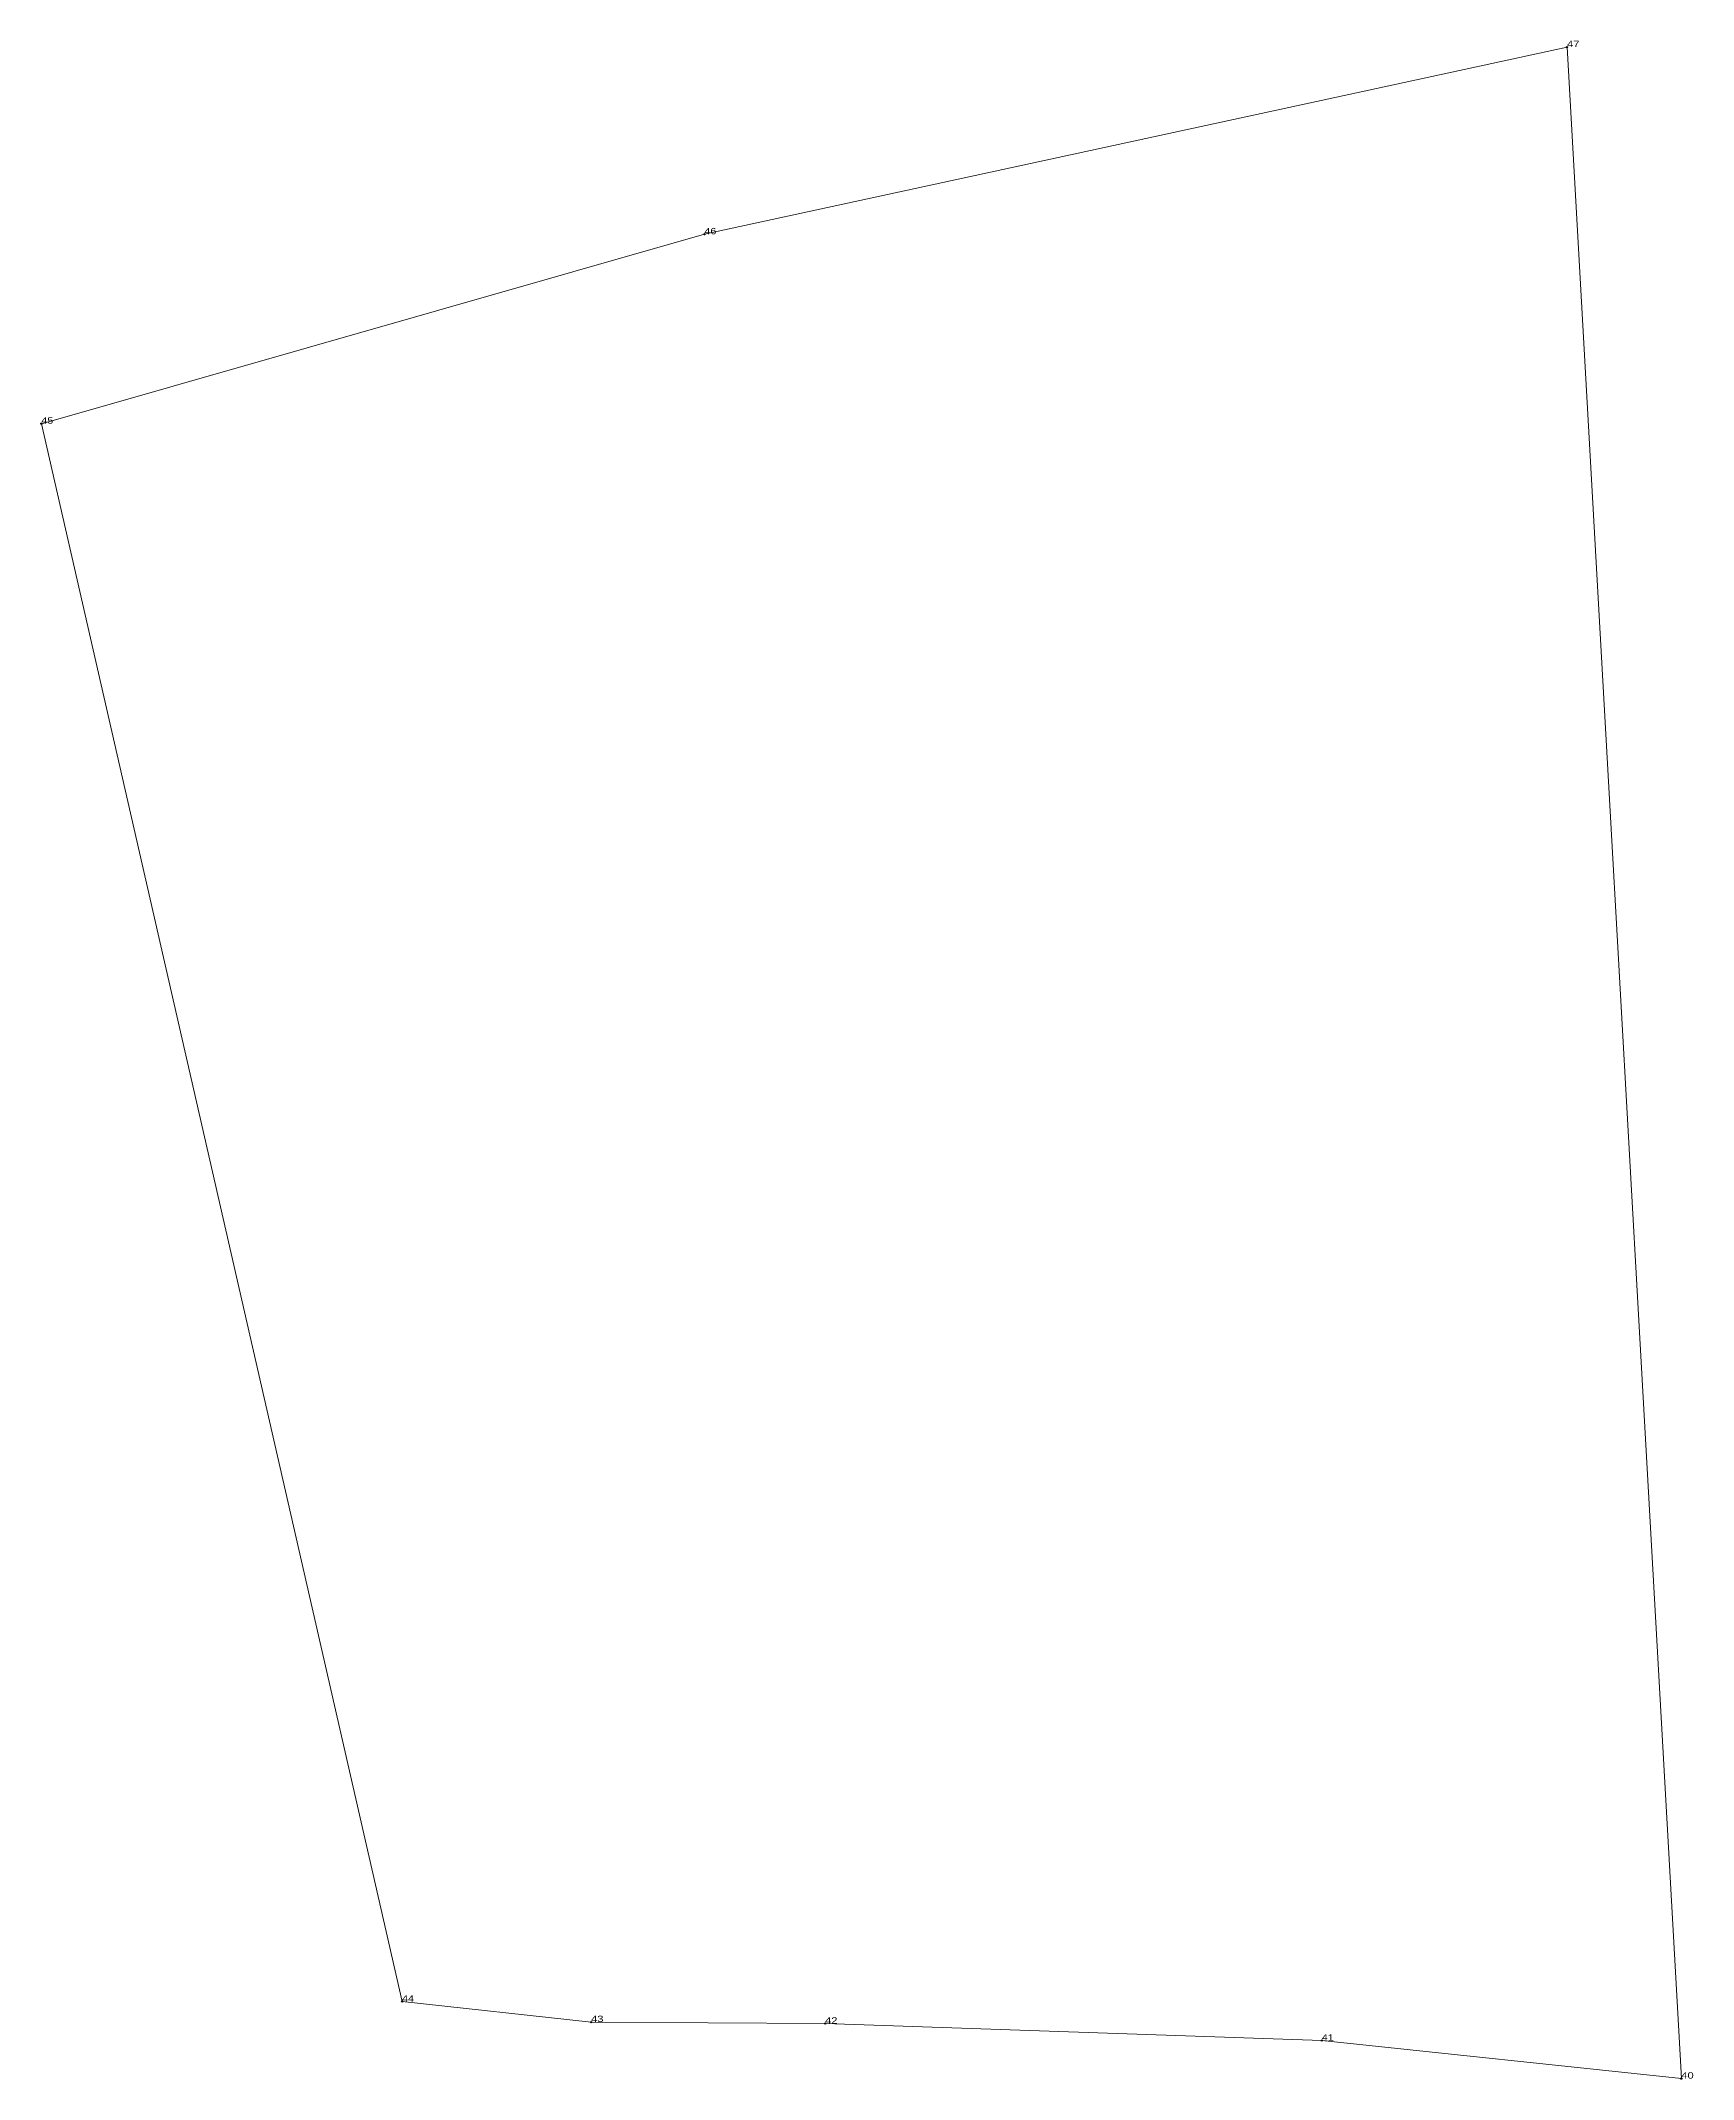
# Model space of a CAD drawing. Header units: metres. Extents: x 540148 to 550404, y 1837956 to 1850450.
# Drawn here: x 549114.1 to 549165.8, y 1840130.2 to 1840194.1 of the extents above.
import ezdxf

# ---------------------------------------------------------------- set-up
doc = ezdxf.new("R2010")
doc.units = ezdxf.units.M
doc.header["$LTSCALE"] = 0.08
doc.header["$PDMODE"] = 32
doc.header["$PDSIZE"] = 0.04
doc.layers.add('12', color=7, linetype='Continuous')
doc.layers.add('7', color=7, linetype='Continuous')
doc.layers.add('36', color=7, linetype='Continuous', lineweight=13)

msp = doc.modelspace()

# ---------------------------------------------------------------- linework, layer by layer
at = {"layer": '36'}
msp.add_lwpolyline([(549114.09, 1840182.08), (549134.86, 1840188.01), (549161.88, 1840193.87), (549165.46, 1840130.26), (549154.2, 1840131.45), (549138.64, 1840131.98), (549131.31, 1840132.03), (549125.39, 1840132.67)], close=True, dxfattribs=at)
at = {"layer": '7'}
for p in [(549161.88, 1840193.87), (549134.86, 1840188.01), (549114.09, 1840182.08), (549125.39, 1840132.67), (549131.31, 1840132.03), (549138.64, 1840131.98), (549154.2, 1840131.45), (549165.46, 1840130.26)]:
    msp.add_point(p, dxfattribs=at)

# ---------------------------------------------------------------- texts
at = {"layer": '12'}
for s, width, p in [('47', 1.3, (549161.88, 1840193.87)), ('46', 1.25, (549134.86, 1840188.01)), ('45', 1.25, (549114.09, 1840182.08)), ('44', 1.25, (549125.39, 1840132.67)), ('43', 1.3, (549131.31, 1840132.03)), ('42', 1.3, (549138.64, 1840131.98)), ('41', 1.25, (549154.2, 1840131.45)), ('40', 1.3, (549165.46, 1840130.26))]:
    msp.add_text(s, height=0.2, dxfattribs=dict(at, width=width)).set_placement(p)

doc.saveas('drawing.dxf')
